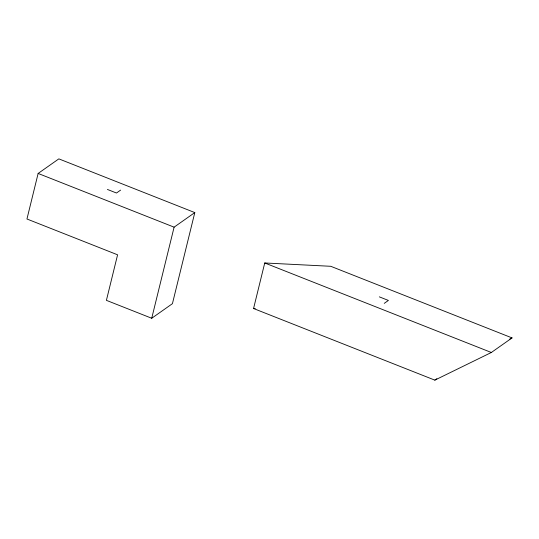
<?xml version="1.0" encoding="UTF-8"?>
<svg xmlns="http://www.w3.org/2000/svg" width="539" height="539" viewBox="0 0 539 539"><rect width="100%" height="100%" fill="white"/><g stroke="black" fill="none" stroke-linecap="round" stroke-linejoin="round"><path stroke-width="0.81" d="M38.134 173.45L26.95 218.996L117.59 254.806L106.405 300.351L151.728 318.259L172.426 303.673L194.801 212.582L58.839 158.87L38.134 173.45L174.104 227.162L194.801 212.582M151.728 318.259L174.104 227.162M253.559 308.517L264.743 262.971L330.764 266.293L512.05 337.906L491.346 352.486L434.838 380.13L253.559 308.517L255.23 308.598M120.608 190.099L116.471 193.016L107.402 189.438M384.253 303.356L388.397 300.439L379.335 296.854M434.838 380.13L436.846 378.722M509.793 339.011L512.05 337.906M264.743 262.971L491.346 352.486"/></g></svg>
